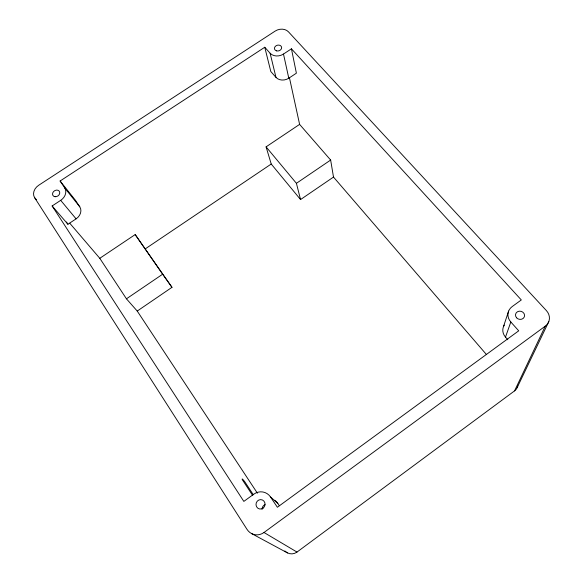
<?xml version="1.0" encoding="UTF-8"?>
<svg xmlns="http://www.w3.org/2000/svg" width="583" height="583" viewBox="0 0 583 583"><rect width="100%" height="100%" fill="white"/><g stroke="black" fill="none" stroke-linecap="round" stroke-linejoin="round"><path stroke-width="0.87" d="M503.45 326.691L508.631 311.082M507.793 339.729L505.497 337.127L510.817 321.991A12.207 10.917 14.8 0 1 512.165 306.592L521.311 299.954L291.434 48.819L283.491 54.037A9.722 7.761 -15.5 0 1 270.111 53.235L264.762 47.259L60.107 181.007L64.655 187.835L79.769 206.797A9.736 8.002 -33.4 0 1 76.082 218.858L67.919 224.258L52.135 205.967L60.698 200.341A10.188 8.257 -33.1 0 0 64.655 187.835M514.549 390.894L545.28 326.145A12.323 10.953 16.2 0 0 546.395 310.593L288.425 31.795A9.671 7.666 -15.3 0 0 275.191 31.074L38.697 185.263A10.166 8.184 -33.5 0 0 34.616 197.666L247.054 529.422A12.826 12.126 -74.7 0 0 263.997 532.49L296.995 552.065L514.549 390.894A9.576 8.767 22.9 0 0 517.74 385.771M517.332 387.25L548.814 321.568M263.997 532.49L545.28 326.145M99.788 258.298L126.445 298.817L137.238 311.06L171.985 287.332L135.183 234.577L99.788 258.298L69.763 223.216M299.611 124.39L266.081 146.858L271.226 164.027L300.551 199.561L333.498 177.072L330.648 160.048L299.611 124.39L289.394 77.51M126.445 298.817L162.642 274.214L171.985 287.332M300.551 199.561L296.412 183.317L330.648 160.048M145.313 248.839L271.226 164.027M264.762 47.259L270.818 71.527L275.97 77.364A9.306 7.543 -15.4 0 0 288.789 78.209L296.39 73.181L291.434 48.819M251.783 533.678L287.557 552.954M52.135 205.967L243.832 501.409L253.845 494.144A12.644 12.024 -71.6 0 1 270.556 497.022L277.829 503.428L279.323 505.672M510.817 321.991L518.724 330.823L277.377 507.254L270.556 497.022M34.616 197.666L36.416 199.692M333.498 177.072L486.433 354.515M266.081 146.858L296.412 183.317M60.698 200.341L76.082 218.858M60.107 181.007L75.353 200.18L79.769 206.797M135.183 234.577L162.642 274.214M137.238 311.06L257.409 493.189M253.131 494.471L244.816 481.806A11.93 0.816 55.8 0 0 242.346 479.743L252.76 495.608M66.462 222.021L67.919 224.258M270.111 53.235L275.97 77.364M283.491 54.037L288.789 78.209M296.995 552.065A9.947 9.423 -85.3 0 1 284.89 550.964M274.644 500.258A11.981 11.412 -74.4 0 1 277.829 503.428M262.131 509.338A4.555 4.336 -73.7 0 1 265.061 504.667M505.497 337.127A11.58 10.428 16.1 0 1 504.288 325.081M55.093 196.719A3.819 3.097 -33.1 0 0 59.67 192.055A3.819 3.097 -33.1 0 0 53.672 191.457A3.819 3.097 -33.1 0 0 55.093 196.719M516.589 317.801A4.577 4.096 14.8 0 0 524.328 316.861A4.577 4.096 14.8 0 0 519.183 311.191A4.577 4.096 14.8 0 0 516.589 317.801M263.064 508.165A4.744 4.511 -71.6 0 0 262.525 500.032A4.744 4.511 -71.6 0 0 256.01 504.798A4.744 4.511 -71.6 0 0 263.064 508.165M276.502 50.852A3.644 2.908 -15.5 0 0 281.64 47.471A3.644 2.908 -15.5 0 0 276.021 45.802A3.644 2.908 -15.5 0 0 276.502 50.852"/></g></svg>
